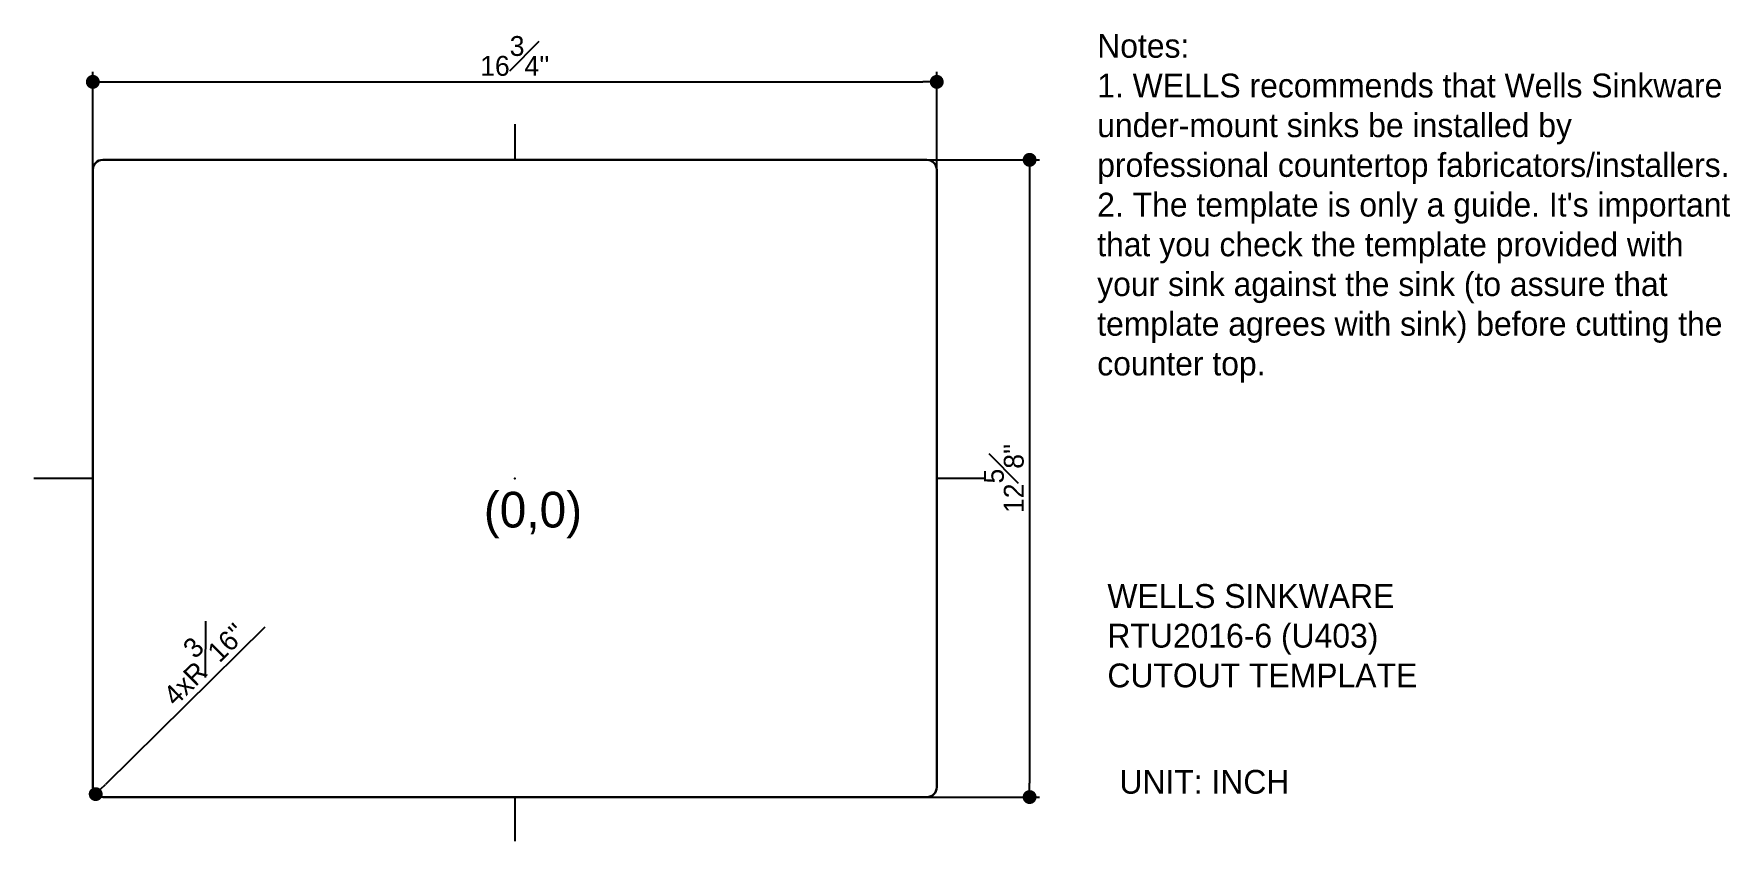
# Model space of a CAD drawing. Header units: millimetres. Extents: x 519 to 1374, y 488 to 894.
import ezdxf

# ---------------------------------------------------------------- set-up
doc = ezdxf.new("R2010")
doc.units = ezdxf.units.MM
doc.dimstyles.new('ISO-25', dxfattribs={"dimtxt": 2.5, "dimasz": 2.5, "dimexe": 1.25, "dimexo": 0.625, "dimtad": 1, "dimtxsty": 'Standard', "dimcen": 2.5, "dimadec": 0, "dimazin": 0, "dimtfac": 1, "dimtmove": 0, "dimatfit": 3, "dimfxl": 1, "dimarcsym": 0})

# ---------------------------------------------------------------- blocks, each defined once
blk = doc.blocks.new('_Dot')
at = {"color": 0, "linetype": 'ByBlock', "lineweight": -2}
blk.add_line((-0.5, 0), (-1, 0), dxfattribs=at)
at = {"color": 0, "linetype": 'ByBlock', "const_width": 0.5}
blk.add_lwpolyline([(-0.25, 0, 1), (0.25, 0, 1)], format="xyb", close=True, dxfattribs=at)
blk = doc.blocks.new('*D1')
at = {"color": 0, "lineweight": -2}
for p, q in [((935.26, 831.05), (1025.78, 831.05)), ((1020.78, 824.05), (1020.78, 517.05)), ((936.27, 510.05), (1025.78, 510.05))]:
    blk.add_line(p, q, dxfattribs=at)
at = {"layer": 'Defpoints', "color": 0}
for p in [(934.63, 831.05), (935.65, 510.05), (1020.78, 510.05)]:
    blk.add_point(p, dxfattribs=at)
at = {"color": 0, "lineweight": -2, "xscale": 7, "yscale": 7, "zscale": 7}
for p, rotation in [((1020.78, 831.05), 90), ((1020.78, 510.05), 270)]:
    blk.add_blockref('_Dot', p, dxfattribs=dict(at, rotation=rotation))
at = {"color": 40, "insert": (1007.78, 670.55), "char_height": 10, "attachment_point": 5, "rotation": 90}
blk.add_mtext("12{\\H1.000000x;\\S5#8;}''", dxfattribs=at)
blk = doc.blocks.new('*D2')
at = {"color": 0, "lineweight": -2}
for p, q in [((549.02, 805.46), (549.02, 875.32)), ((974.02, 800.39), (974.02, 875.32)), ((556.02, 870.32), (967.02, 870.32))]:
    blk.add_line(p, q, dxfattribs=at)
at = {"layer": 'Defpoints', "color": 0}
for p in [(974.02, 870.32), (549.02, 804.83), (974.02, 799.77)]:
    blk.add_point(p, dxfattribs=at)
at = {"color": 0, "lineweight": -2, "xscale": 7, "yscale": 7, "zscale": 7, "rotation": 180}
blk.add_blockref('_Dot', (549.02, 870.32), dxfattribs=at)
at = {"color": 0, "lineweight": -2, "xscale": 7, "yscale": 7, "zscale": 7}
blk.add_blockref('_Dot', (974.02, 870.32), dxfattribs=at)
at = {"color": 40, "insert": (761.52, 883.32), "char_height": 10, "attachment_point": 5}
blk.add_mtext("16{\\H1.000000x;\\S3#4;}''", dxfattribs=at)
blk = doc.blocks.new('*D3')
at = {"color": 0, "lineweight": -2}
blk.add_line((635.61, 595.62), (555.45, 516.45), dxfattribs=at)
at = {"layer": 'Defpoints', "color": 0}
for p in [(554.02, 515.05), (550.47, 511.53)]:
    blk.add_point(p, dxfattribs=at)
at = {"color": 0, "lineweight": -2, "xscale": 7, "yscale": 7, "zscale": 7, "rotation": 224.6407229502508}
blk.add_blockref('_Dot', (550.47, 511.53), dxfattribs=at)
at = {"color": 40, "insert": (601.81, 580.51), "char_height": 10, "attachment_point": 5, "rotation": 44.64072}
blk.add_mtext("4xR{\\H1.000000x;\\S3#16;}''", dxfattribs=at)

msp = doc.modelspace()

# ---------------------------------------------------------------- linework, layer by layer
at = {"color": 1}
for p, q in [((761.52275, 849.03299), (761.52275, 831.04822)), ((549.02275, 670.54822), (519.36188, 670.54822)), ((998.22127, 670.54822), (974.02275, 670.54822)), ((761.52275, 510.04822), (761.52275, 487.87137))]:
    msp.add_line(p, q, dxfattribs=at)
at = {"lineweight": 30}
for p, q in [((554.02275, 831.04822), (969.02275, 831.04822)), ((549.02275, 515.04822), (549.02275, 826.04822)), ((974.02275, 826.04822), (974.02275, 515.04822)), ((969.02275, 510.04822), (554.02275, 510.04822))]:
    msp.add_line(p, q, dxfattribs=at)
for centre, start, end in [((554.02275, 826.04822), 90, 180), ((969.02275, 826.04822), 0, 90), ((554.02275, 515.04822), 180, 270), ((969.02275, 515.04822), 270, 0)]:
    msp.add_arc(centre, 5, start, end, dxfattribs=at)
at = {"color": 1}
msp.add_point((761.52275, 670.54822), dxfattribs=at)

# ---------------------------------------------------------------- texts
at = {"color": 0, "insert": (1054.82531, 894.4795), "char_height": 6, "width": 328.961301, "attachment_point": 1}
msp.add_mtext("{\\H2x;\\C4;Notes: \\P1. WELLS recommends that Wells Sinkware under-mount sinks be installed by professional countertop fabricators/installers. \\P2. The template is only a guide. It's important that you check the template provided with your sink against the sink (to assure that template agrees with sink) before cutting the counter top.}", dxfattribs=at)
at = {"insert": (745.91901, 663.8219), "char_height": 18, "width": 97.8314879, "attachment_point": 1}
msp.add_mtext('{\\C1;(0,0)}', dxfattribs=at)
at = {"color": 7, "char_height": 12, "attachment_point": 1}
for s, insert, width in [('{\\C3;WELLS SINKWARE\\PRTU2016-6 (U403)\\PCUTOUT TEMPLATE}', (1059.95847, 617.33615), 281.7), ('{\\C3;UNIT: INCH}', (1066.00563, 523.73959), 130.2341902)]:
    msp.add_mtext(s, dxfattribs=dict(at, insert=insert, width=width))

# ---------------------------------------------------------------- dimensions: what is measured, and where the dimension line sits
at = {"color": 102}
dim = msp.add_linear_dim(base=(974.0227542888, 870.3237425667), p1=(549.0227542888, 804.8310798142), p2=(974.0227542888, 799.7653558431), dimstyle='ISO-25', override={"dimtxt": 10, "dimasz": 7, "dimexe": 5, "dimgap": 3, "dimdec": 4, "dimlfac": 0.03937, "dimdsep": 46, "dimlunit": 5, "dimpost": "''", "dimblk1": 'Dot', "dimblk2": 'Dot', "dimsah": 1, "dimclrt": 40, "dimfrac": 1}, dxfattribs=at)
dim.commit()
dim.dimension.update_dxf_attribs({"geometry": '*D2', "text_midpoint": (761.5227542888, 883.3237425667)})
dim = msp.add_linear_dim(base=(1020.77617, 510.04822), p1=(934.63279, 831.04822), p2=(935.64679, 510.04822), angle=90, dimstyle='ISO-25', override={"dimtxt": 10, "dimasz": 7, "dimexe": 5, "dimgap": 3, "dimdec": 4, "dimlfac": 0.03937, "dimdsep": 46, "dimlunit": 5, "dimpost": "''", "dimblk1": 'Dot', "dimblk2": 'Dot', "dimsah": 1, "dimclrt": 40, "dimfrac": 1}, dxfattribs=at)
dim.commit()
dim.dimension.update_dxf_attribs({"geometry": '*D1', "text_midpoint": (1020.77617, 670.54822), "dimtype": 160})
dim = msp.add_radius_dim(center=(554.02275, 515.04822), mpoint=(550.46512, 511.53492), text='4x<>', dimstyle='ISO-25', override={"dimtxt": 10, "dimasz": 7, "dimexe": 5, "dimgap": 3, "dimdec": 4, "dimlfac": 0.03937, "dimdsep": 46, "dimlunit": 5, "dimpost": "''", "dimblk1": 'Dot', "dimblk2": 'Dot', "dimsah": 1, "dimclrt": 40, "dimfrac": 1}, dxfattribs=at)
dim.commit()
dim.dimension.update_dxf_attribs({"geometry": '*D3', "text_midpoint": (610.9449, 571.26094), "dimtype": 164})

doc.saveas('drawing.dxf')
